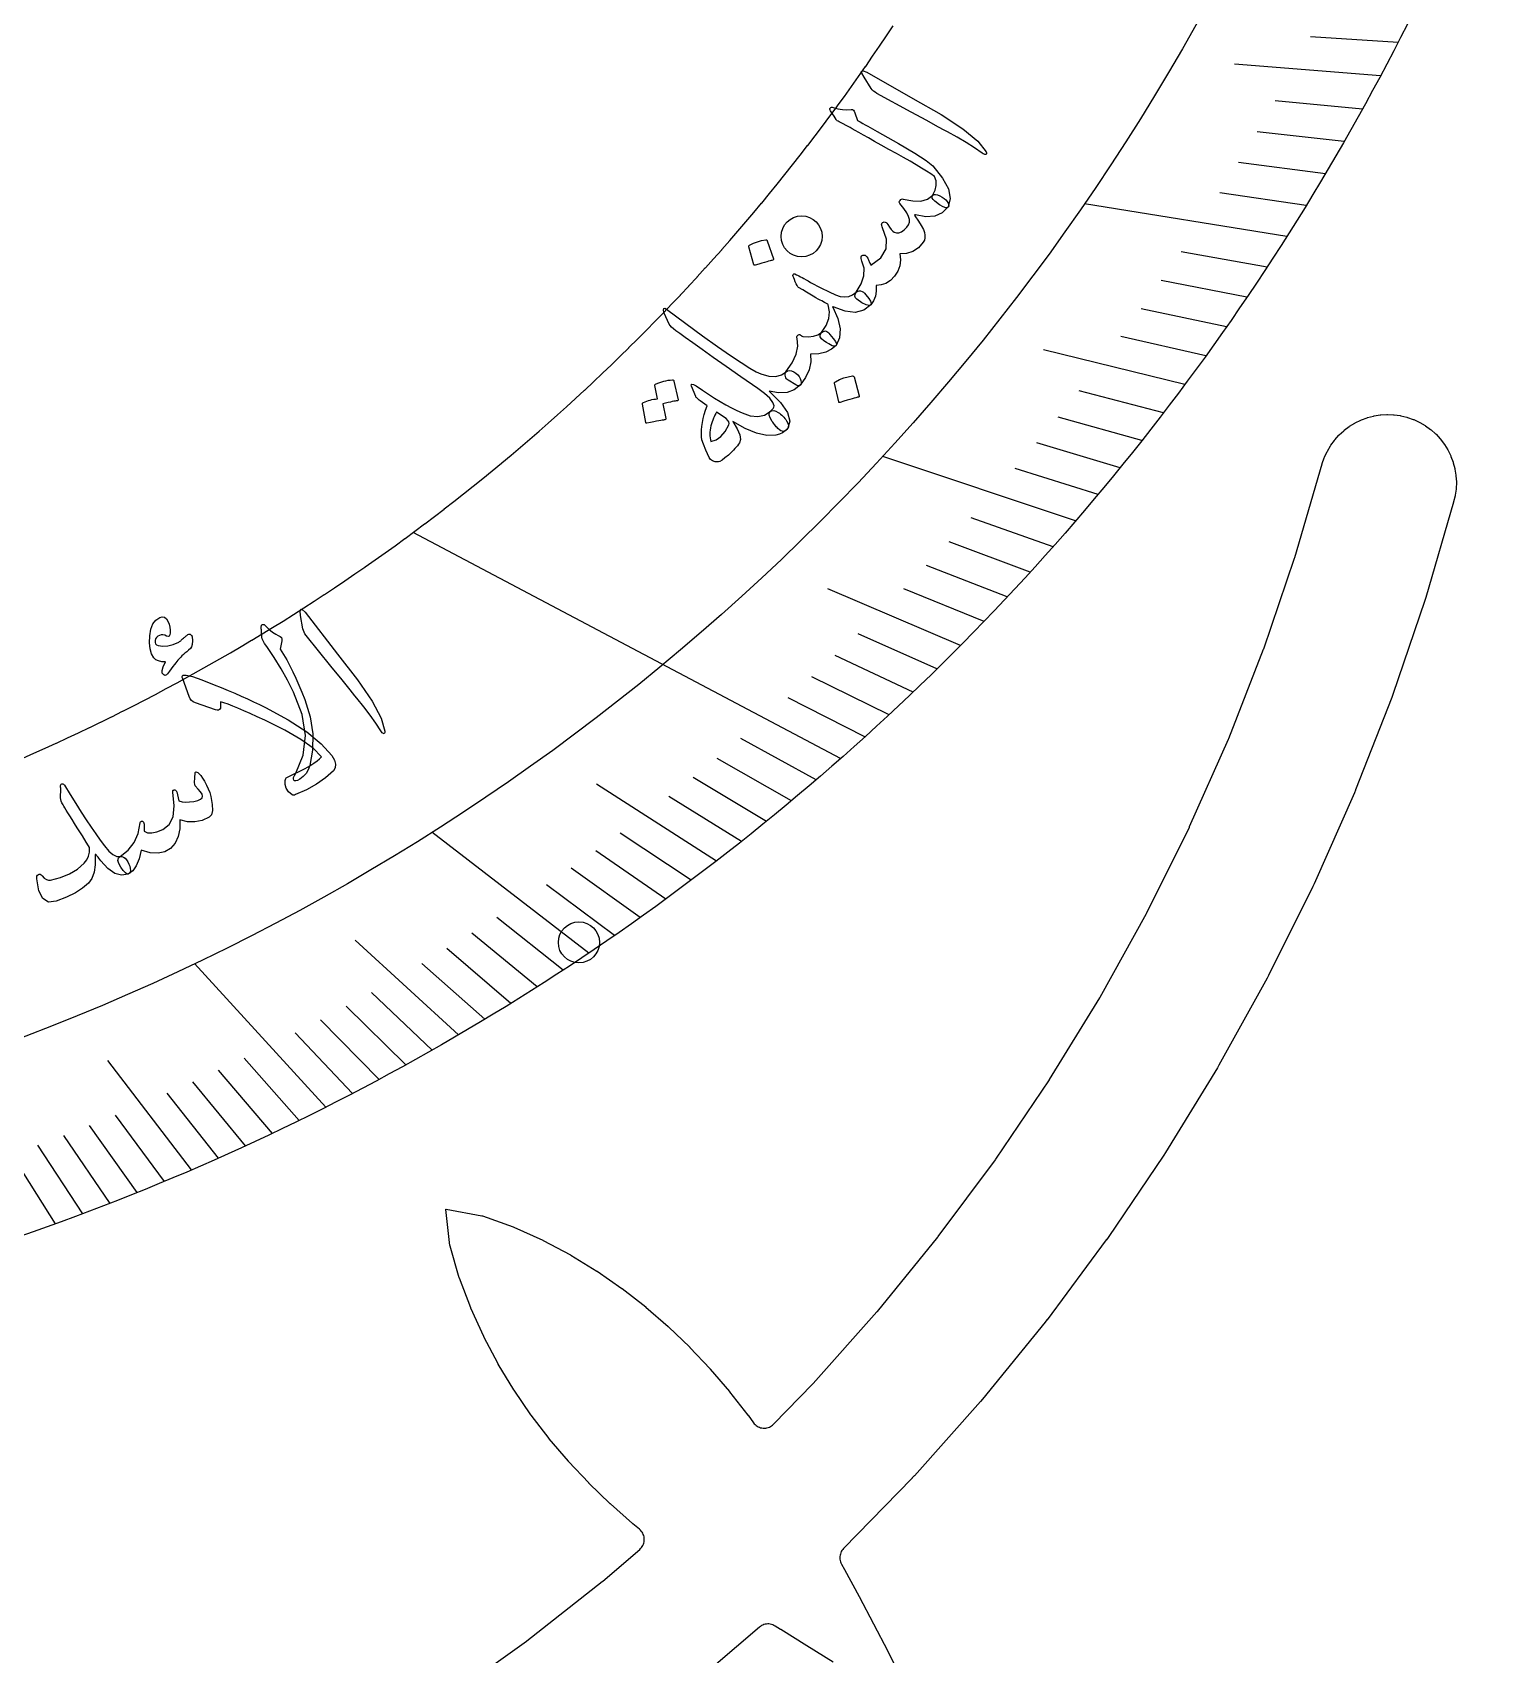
# Model space of a CAD drawing. Header units: millimetres. Extents: x -65 to 65, y -65 to 65.
# Drawn here: x 15.36 to 42.88, y -33.26 to -2.46 of the extents above; entities that cross this region are included whole.
import ezdxf

# ---------------------------------------------------------------- set-up
doc = ezdxf.new("R2010")
doc.units = ezdxf.units.MM
for name, color, linetype in [('CUT_INNER', 6, 'Continuous'), ('ENGRAVE', 7, 'Continuous'), ('ENGRAVE_FINE', 8, 'Continuous'), ('TEXT', 5, 'Continuous')]:
    doc.layers.add(name, color=color, linetype=linetype)

msp = doc.modelspace()

# ---------------------------------------------------------------- linework, layer by layer
at = {"layer": 'CUT_INNER'}
for points in [[(41.469, -2.2987), (41.3402, -2.5528), (41.2098, -2.8061), (41.0778, -3.0585), (40.9443, -3.3102), (40.8092, -3.561), (40.6727, -3.811), (40.5345, -4.0601), (40.3949, -4.3084), (40.2537, -4.5558), (40.111, -4.8024), (39.9669, -5.048), (39.8212, -5.2928), (39.674, -5.5367), (39.5253, -5.7797), (39.3751, -6.0218), (39.2234, -6.2629), (39.0703, -6.5031), (38.9157, -6.7424), (38.7596, -6.9807), (38.6021, -7.218), (38.4431, -7.4544), (38.2827, -7.6898), (38.1208, -7.9242), (37.9575, -8.1576), (37.7928, -8.39), (37.6266, -8.6214), (37.459, -8.8517), (37.29, -9.0811), (37.1196, -9.3093), (36.9479, -9.5366), (36.7747, -9.7628), (36.6001, -9.9879), (36.4242, -10.2119), (36.2469, -10.4349), (36.0682, -10.6567), (35.8881, -10.8775), (35.7068, -11.0971), (35.524, -11.3157), (35.34, -11.5331), (35.1546, -11.7494), (34.9678, -11.9645), (34.7798, -12.1785), (34.5904, -12.3913), (34.3998, -12.603), (34.2078, -12.8134), (34.0146, -13.0227), (33.8201, -13.2309), (33.6243, -13.4378), (33.4272, -13.6435), (33.2289, -13.848), (33.0294, -14.0513), (32.8286, -14.2533), (32.6265, -14.4541), (32.4232, -14.6537), (32.2188, -14.852), (32.013, -15.0491), (31.8061, -15.2449), (31.598, -15.4394), (31.3887, -15.6326), (31.1783, -15.8246), (30.9666, -16.0153), (30.7538, -16.2046), (30.5398, -16.3927), (30.3247, -16.5794), (30.1084, -16.7648), (29.891, -16.9489), (29.6725, -17.1316), (29.4528, -17.313), (29.2321, -17.4931), (29.0102, -17.6717), (28.7873, -17.8491), (28.5632, -18.025), (28.3381, -18.1996), (28.112, -18.3728), (27.8847, -18.5446), (27.6565, -18.715), (27.4271, -18.884), (27.1968, -19.0515), (26.9654, -19.2177), (26.733, -19.3825), (26.4996, -19.5458), (26.2652, -19.7077), (26.0298, -19.8681), (25.7934, -20.0271), (25.5561, -20.1846), (25.3178, -20.3407), (25.0786, -20.4953), (24.8384, -20.6485), (24.5972, -20.8001), (24.3552, -20.9503), (24.1122, -21.099), (23.8683, -21.2462), (23.6235, -21.3919), (23.3778, -21.5361), (23.1313, -21.6788), (22.8839, -21.82), (22.6356, -21.9596), (22.3865, -22.0978), (22.1365, -22.2343), (21.8857, -22.3694), (21.634, -22.5029), (21.3816, -22.6349), (21.1283, -22.7653), (20.8743, -22.8942), (20.6194, -23.0215), (20.3638, -23.1472), (20.1074, -23.2714), (19.8503, -23.394), (19.5924, -23.515), (19.3338, -23.6344), (19.0744, -23.7522), (18.8144, -23.8685), (18.5536, -23.9831), (18.2921, -24.0962), (18.0299, -24.2076), (17.7671, -24.3174), (17.5036, -24.4256), (17.2394, -24.5322), (16.9746, -24.6372), (16.7091, -24.7405), (16.4431, -24.8422), (16.1763, -24.9423), (15.909, -25.0408), (15.6411, -25.1375), (15.3726, -25.2327), (15.1035, -25.3262)], [(15.1768, -16.2372), (15.3887, -16.144), (15.3901, -16.1434), (15.6014, -16.0489), (15.6028, -16.0483), (15.8136, -15.9526), (15.815, -15.9519), (16.0251, -15.8549), (16.0265, -15.8542), (16.2361, -15.7559), (16.2375, -15.7553), (16.4464, -15.6556), (16.4478, -15.655), (16.6561, -15.5541), (16.6575, -15.5534), (16.8652, -15.4512), (16.8666, -15.4506), (17.0737, -15.3471), (17.0751, -15.3464), (17.2815, -15.2417), (17.2829, -15.241), (17.4887, -15.135), (17.49, -15.1343), (17.6952, -15.0271), (17.6965, -15.0264), (17.901, -14.9179), (17.9024, -14.9172), (18.1062, -14.8074), (18.1075, -14.8067), (18.3107, -14.6957), (18.312, -14.695), (18.5145, -14.5827), (18.5158, -14.582), (18.7176, -14.4685), (18.7189, -14.4677), (18.9199, -14.353), (18.9213, -14.3523), (19.1216, -14.2363), (19.123, -14.2355), (19.3226, -14.1184), (19.3239, -14.1176), (19.5228, -13.9992), (19.5241, -13.9984), (19.7223, -13.8788), (19.7236, -13.878), (19.9211, -13.7572), (19.9224, -13.7564), (20.1191, -13.6343), (20.1204, -13.6335), (20.3163, -13.5103), (20.3176, -13.5094), (20.5128, -13.385), (20.5141, -13.3842), (20.7085, -13.2585), (20.7098, -13.2577), (20.9035, -13.1309), (20.9047, -13.13), (21.0976, -13.002), (21.0989, -13.0012), (21.291, -12.872), (21.2922, -12.8711), (21.4835, -12.7407), (21.4848, -12.7399), (21.6752, -12.6083), (21.6765, -12.6075), (21.8662, -12.4747), (21.8674, -12.4739), (22.0563, -12.34), (22.0575, -12.3391), (22.2455, -12.2041), (22.2468, -12.2032), (22.434, -12.067), (22.4352, -12.0661), (22.6216, -11.9288), (22.6228, -11.9279), (22.8083, -11.7894), (22.8095, -11.7885), (22.9942, -11.6489), (22.9954, -11.6479), (23.1792, -11.5072), (23.1804, -11.5063), (23.3633, -11.3644), (23.3645, -11.3635), (23.5466, -11.2205), (23.5478, -11.2196), (23.729, -11.0755), (23.7302, -11.0745), (23.9104, -10.9293), (23.9116, -10.9283), (24.091, -10.782), (24.0922, -10.7811), (24.2707, -10.6337), (24.2719, -10.6327), (24.4495, -10.4842), (24.4506, -10.4832), (24.6273, -10.3336), (24.6285, -10.3326), (24.8042, -10.182), (24.8054, -10.181), (24.9802, -10.0292), (24.9813, -10.0282), (25.1552, -9.8754), (25.1564, -9.8744), (25.3293, -9.7205), (25.3305, -9.7195), (25.5024, -9.5646), (25.5036, -9.5636), (25.6746, -9.4076), (25.6757, -9.4065), (25.8458, -9.2495), (25.847, -9.2485), (26.0161, -9.0904), (26.0172, -9.0894), (26.1853, -8.9303), (26.1864, -8.9292), (26.3536, -8.7691), (26.3547, -8.768), (26.5209, -8.6068), (26.522, -8.6058), (26.6872, -8.4436), (26.6882, -8.4425), (26.8524, -8.2793), (26.8535, -8.2783), (27.0167, -8.1141), (27.0178, -8.113), (27.1799, -7.9478), (27.181, -7.9467), (27.3422, -7.7805), (27.3432, -7.7794), (27.5034, -7.6123), (27.5044, -7.6112), (27.6635, -7.443), (27.6646, -7.4419), (27.8226, -7.2728), (27.8237, -7.2717), (27.9807, -7.1016), (27.9817, -7.1005), (28.1377, -6.9294), (28.1388, -6.9283), (28.2937, -6.7563), (28.2947, -6.7551), (28.4486, -6.5822), (28.4496, -6.5811), (28.6024, -6.4072), (28.6034, -6.406), (28.7551, -6.2312), (28.7561, -6.23), (28.9068, -6.0543), (28.9078, -6.0531), (29.0574, -5.8765), (29.0584, -5.8753), (29.2069, -5.6977), (29.2078, -5.6965), (29.3552, -5.518), (29.3562, -5.5169), (29.5025, -5.3375), (29.5035, -5.3363), (29.6487, -5.156), (29.6496, -5.1548), (29.7937, -4.9736), (29.7947, -4.9724), (29.9376, -4.7904), (29.9386, -4.7892), (30.0804, -4.6062), (30.0814, -4.605), (30.2221, -4.4212), (30.223, -4.42), (30.3626, -4.2354), (30.3636, -4.2341), (30.502, -4.0486), (30.5029, -4.0474), (30.6403, -3.861), (30.6412, -3.8598), (30.7773, -3.6726), (30.7782, -3.6714), (30.9133, -3.4834), (30.9142, -3.4821), (31.048, -3.2933), (31.0489, -3.292), (31.1816, -3.1023), (31.1825, -3.1011), (31.314, -2.9106), (31.3149, -2.9093), (31.4453, -2.7181), (31.4461, -2.7168), (31.5753, -2.5247), (31.5762, -2.5234), (31.7042, -2.3306)], [(23.2619, -34.0627), (24.7411, -33.004), (24.75, -32.9973), (26.1808, -31.874), (26.1893, -31.867), (26.8915, -31.2635), (26.9091, -31.2469), (26.9249, -31.2286), (26.939, -31.2089), (26.951, -31.188), (26.961, -31.1659), (26.9688, -31.143), (26.9744, -31.1195), (26.9776, -31.0955), (26.9785, -31.0714), (26.9771, -31.0472), (26.9734, -31.0233), (26.9673, -30.9999), (26.9591, -30.9772), (26.9486, -30.9554), (26.9362, -30.9346), (26.9217, -30.9152), (26.9055, -30.8973), (26.8876, -30.881), (26.7588, -30.7748), (26.7552, -30.7718), (26.3351, -30.3977), (26.3313, -30.3941), (25.9289, -30.0042), (25.9248, -30.0001), (25.5415, -29.5929), (25.5374, -29.5883), (25.1745, -29.1624), (25.1704, -29.1573), (24.829, -28.7116), (24.825, -28.7061), (24.5062, -28.2395), (24.5024, -28.2336), (24.2072, -27.7449), (24.2036, -27.7386), (23.9333, -27.2268), (23.93, -27.2201), (23.6863, -26.6835), (23.6832, -26.6761), (23.4697, -26.1123), (23.4667, -26.1032), (23.2915, -25.5045), (23.2903, -25.4994), (23.2894, -25.4942), (23.2086, -24.8072), (23.2082, -24.8014), (23.2139, -24.8022), (23.8946, -24.9255), (23.8997, -24.9267), (23.9047, -24.9282), (24.4914, -25.1402), (24.5003, -25.1439), (25.0497, -25.392), (25.0569, -25.3955), (25.5774, -25.672), (25.5838, -25.6757), (26.0779, -25.9773), (26.084, -25.9812), (26.5534, -26.3062), (26.559, -26.3104), (27.005, -26.6576), (27.0102, -26.6619), (27.4339, -27.0303), (27.4387, -27.0347), (27.8412, -27.4234), (27.8455, -27.4278), (28.2282, -27.8356), (28.232, -27.8399), (28.5962, -28.2657), (28.5995, -28.2698), (28.9468, -28.7123), (28.9496, -28.716), (29.0514, -28.8564), (29.0666, -28.8753), (29.0834, -28.8926), (29.1019, -28.9082), (29.1218, -28.922), (29.1429, -28.9337), (29.1651, -28.9434), (29.1881, -28.9509), (29.2117, -28.9561), (29.2357, -28.959), (29.2599, -28.9596), (29.284, -28.9578), (29.3079, -28.9537), (29.3312, -28.9474), (29.3538, -28.9388), (29.3755, -28.928), (29.396, -28.9152), (29.4152, -28.9005), (29.4329, -28.8841), (30.1796, -28.1172), (30.1872, -28.1091), (31.3972, -26.7508), (31.4044, -26.7423), (32.5529, -25.3317), (32.5597, -25.323), (33.6445, -23.8628), (33.6509, -23.8538), (34.6699, -22.3469), (34.6759, -22.3376), (35.627, -20.787), (35.6326, -20.7774), (36.514, -19.1862), (36.5192, -19.1764), (37.3292, -17.5476), (37.3339, -17.5376), (38.0708, -15.8745), (38.0751, -15.8643), (38.7375, -14.1701), (38.7413, -14.1597), (39.3279, -12.4379), (39.3313, -12.4273), (39.8497, -10.651), (39.8516, -10.6452), (39.8903, -10.5333), (39.8949, -10.5219), (39.9431, -10.4172), (39.9487, -10.4063), (40.007, -10.3068), (40.0137, -10.2965), (40.0814, -10.2032), (40.089, -10.1936), (40.1656, -10.1074), (40.1741, -10.0986), (40.2588, -10.0203), (40.2681, -10.0124), (40.36, -9.9428), (40.3702, -9.9359), (40.4684, -9.8755), (40.4792, -9.8697), (40.5829, -9.8193), (40.5942, -9.8145), (40.7023, -9.7745), (40.714, -9.7708), (40.8255, -9.7416), (40.8375, -9.7391), (40.9514, -9.721), (40.9636, -9.7196), (41.0787, -9.7128), (41.0909, -9.7126), (41.2062, -9.7171), (41.2184, -9.7181), (41.3326, -9.7339), (41.3446, -9.7361), (41.4568, -9.763), (41.4686, -9.7664), (41.5775, -9.8041), (41.5889, -9.8087), (41.6936, -9.8569), (41.7045, -9.8625), (41.804, -9.9208), (41.8143, -9.9275), (41.9076, -9.9952), (41.9172, -10.0028), (42.0034, -10.0794), (42.0122, -10.0879), (42.0905, -10.1726), (42.0984, -10.1819), (42.168, -10.2738), (42.175, -10.284), (42.2353, -10.3822), (42.2412, -10.393), (42.2916, -10.4967), (42.2964, -10.508), (42.3364, -10.6161), (42.34, -10.6278), (42.3692, -10.7393), (42.3718, -10.7513), (42.3899, -10.8652), (42.3912, -10.8774), (42.3981, -10.9925), (42.3982, -11.0047), (42.3938, -11.12), (42.3927, -11.1322), (42.377, -11.2464), (42.3747, -11.2584), (42.3472, -11.3736), (42.3456, -11.3795), (41.8179, -13.1874), (41.8171, -13.1901), (41.8005, -13.2424), (41.7997, -13.2451), (41.1918, -15.0294), (41.1908, -15.032), (41.172, -15.0836), (41.171, -15.0862), (40.4845, -16.8418), (40.4835, -16.8444), (40.4624, -16.8951), (40.4613, -16.8976), (39.6976, -18.6211), (39.6965, -18.6236), (39.6731, -18.6733), (39.6719, -18.6758), (38.8325, -20.3637), (38.8313, -20.3661), (38.8057, -20.4147), (38.8044, -20.4172), (37.891, -22.0662), (37.8897, -22.0686), (37.862, -22.116), (37.8606, -22.1184), (36.8749, -23.7252), (36.8734, -23.7276), (36.8437, -23.7737), (36.8422, -23.776), (35.7862, -25.3376), (35.7846, -25.3398), (35.7529, -25.3846), (35.7512, -25.3869), (34.6271, -26.9), (34.6254, -26.9022), (34.5917, -26.9456), (34.5899, -26.9478), (33.3997, -28.4096), (33.398, -28.4117), (33.3624, -28.4535), (33.3605, -28.4556), (32.1067, -29.8631), (32.1048, -29.8652), (32.0674, -29.9054), (32.0655, -29.9074), (30.7632, -31.2447), (30.747, -31.2632), (30.7326, -31.2831), (30.7202, -31.3044), (30.7101, -31.3267), (30.7021, -31.35), (30.6965, -31.3739), (30.6932, -31.3983), (30.6924, -31.4228), (30.6939, -31.4474), (30.6979, -31.4716), (30.7042, -31.4954), (30.7129, -31.5184), (30.7237, -31.5404), (30.7814, -31.6443), (30.782, -31.6455), (31.0591, -32.1585), (31.3334, -32.6766), (31.6046, -33.1976), (31.6052, -33.1988), (31.8696, -33.7202)], [(30.5652, -33.4008), (30.0654, -33.095), (29.5689, -32.7856), (29.5677, -32.7848), (29.462, -32.7173), (29.4407, -32.7051), (29.4182, -32.695), (29.3949, -32.6872), (29.371, -32.6818), (29.3466, -32.6787), (29.322, -32.678), (29.2975, -32.6797), (29.2733, -32.6839), (29.2496, -32.6904), (29.2266, -32.6991), (29.2046, -32.7101), (29.1838, -32.7233), (29.1644, -32.7383), (27.859, -33.8603)]]:
    msp.add_lwpolyline(points, dxfattribs=at)
at = {"layer": 'ENGRAVE'}
for points in [[(39.1799, -6.3315), (35.3367, -5.7104)], [(35.1698, -11.7316), (31.5052, -10.5092)], [(30.7055, -16.2472), (22.5893, -11.9527)], [(15.7998, -25.0804), (11.1651, -17.7233)], [(25.9264, -19.9379), (22.9461, -17.646)], [(20.9337, -22.8642), (18.4364, -20.1366)]]:
    msp.add_lwpolyline(points, dxfattribs=at)
for centre, radius in [((0, 18.5742), 42.8768), ((29.9662, -6.3302), 0.39), ((25.7369, -19.7357), 0.39)]:
    msp.add_circle(centre, radius, dxfattribs=at)
at = {"layer": 'ENGRAVE_FINE'}
for points in [[(41.2923, -2.6463), (39.6313, -2.5398)], [(40.9582, -3.2841), (38.1875, -3.0619)], [(40.6166, -3.9124), (38.9608, -3.7529)], [(40.2678, -4.5313), (38.6153, -4.3454)], [(39.9119, -5.1408), (38.2632, -4.9284)], [(39.5492, -5.7408), (37.9048, -5.5021)], [(38.8043, -6.9128), (37.1701, -6.6217)], [(38.4225, -7.4848), (36.7941, -7.1676)], [(38.0347, -8.0476), (36.4127, -7.7044)], [(37.6412, -8.6012), (36.026, -8.2321)], [(37.2421, -9.1455), (34.5565, -8.486)], [(36.8377, -9.6808), (35.2376, -9.2603)], [(36.4281, -10.207), (34.8363, -9.761)], [(36.0134, -10.7242), (34.4304, -10.2528)], [(35.594, -11.2324), (34.0202, -10.7357)], [(34.7412, -12.2221), (33.1874, -11.6754)], [(34.3082, -12.7037), (32.7652, -12.1323)], [(33.871, -13.1766), (32.3392, -12.5807)], [(32.9847, -14.0964), (30.4664, -13.0202)], [(33.4298, -13.6408), (31.9096, -13.0205)], [(32.5359, -14.5434), (31.0403, -13.8749)], [(32.0834, -14.982), (30.6009, -14.2897)], [(31.6274, -15.4121), (30.1584, -14.6962)], [(31.1681, -15.8338), (29.713, -15.0946)], [(30.2399, -16.6524), (28.8139, -15.8671)], [(29.7712, -17.0494), (28.3605, -16.2415)], [(29.2996, -17.4382), (27.9046, -16.6079)], [(28.3482, -18.1918), (26.074, -16.7324)], [(28.8253, -17.819), (27.4463, -16.9666)], [(27.8686, -18.5566), (26.5231, -17.6607)], [(27.3866, -18.9136), (26.0584, -17.9964)], [(26.9021, -19.2628), (25.5917, -18.3245)], [(26.4154, -19.6042), (25.1231, -18.6451)], [(25.4354, -20.264), (24.1806, -19.2642)], [(23.4517, -21.493), (21.4904, -19.6955)], [(24.9423, -20.5824), (23.7068, -19.5629)], [(24.4473, -20.8934), (23.2314, -19.8543)], [(23.9504, -21.1969), (22.7546, -20.1386)], [(22.9513, -21.7817), (21.7966, -20.6859)], [(21.9455, -22.3373), (20.8334, -21.2054)], [(22.4492, -22.0632), (21.3156, -20.9491)], [(21.4404, -22.6043), (20.35, -21.4548)], [(18.3808, -24.058), (16.7914, -21.9777)], [(19.9163, -23.3627), (18.8933, -22.1626)], [(20.4257, -23.1169), (19.3799, -21.9334)], [(19.4057, -23.6014), (18.4058, -22.3852)], [(18.8938, -23.8332), (17.9173, -22.6013)], [(17.8666, -24.2761), (16.9377, -23.0138)], [(16.8352, -24.6917), (15.9549, -23.4007)], [(17.3514, -24.4873), (16.4467, -23.2104)], [(16.318, -24.8894), (15.4625, -23.5845)]]:
    msp.add_lwpolyline(points, dxfattribs=at)
at = {"layer": 'TEXT'}
for points in [[(31.1515, -3.3049), (31.1109, -3.231), (31.1062, -3.1914), (31.1376, -3.1858), (31.205, -3.2142), (32.0787, -3.7125), (32.6153, -4.0177), (33.0262, -4.2871), (33.3105, -4.5219), (33.4676, -4.723), (33.4761, -4.7457), (33.4779, -4.7619), (33.4731, -4.7716), (33.4616, -4.7746), (33.4476, -4.7737), (33.4318, -4.7691), (33.4143, -4.7607), (33.3951, -4.7485), (33.2499, -4.6471), (33.0912, -4.5463), (32.919, -4.446), (32.7334, -4.3462), (32.6856, -4.3192), (32.5554, -4.2475), (32.3431, -4.131), (32.0488, -3.9693), (31.3938, -3.6141), (31.3605, -3.593), (31.332, -3.5705), (31.3082, -3.5465), (31.2893, -3.5211)], [(30.6204, -4.1109), (30.5824, -4.0501), (30.552, -4.0023), (30.5292, -3.9674), (30.514, -3.9453), (30.5051, -3.9303), (30.501, -3.9165), (30.5018, -3.9038), (30.5074, -3.8924), (30.5179, -3.8824), (30.5311, -3.8774), (30.547, -3.8773), (30.5655, -3.8823), (30.6553, -3.9082), (30.7418, -3.9237), (30.8251, -3.9288), (30.9051, -3.9235), (30.9295, -3.9235), (30.9499, -3.9332), (30.9664, -3.9527), (30.9789, -3.9821), (31.0304, -4.1264), (31.0797, -4.1552), (31.1281, -4.1833), (31.1758, -4.2108), (31.2226, -4.2377), (31.2686, -4.2639), (31.3138, -4.2896), (31.3581, -4.3146), (31.4017, -4.339), (31.8051, -4.5647), (32.1153, -4.7481), (32.3319, -4.89), (32.4546, -4.9907), (32.6414, -5.2226), (32.7528, -5.4301), (32.7886, -5.613), (32.749, -5.7708), (32.7465, -5.7742), (32.744, -5.7775), (32.7416, -5.7809), (32.7391, -5.7842), (32.7059, -5.7903), (32.6542, -5.7716), (32.584, -5.728), (32.4954, -5.6596), (32.4645, -5.6318), (32.4473, -5.6044), (32.4437, -5.5776), (32.4537, -5.5513), (32.4994, -5.4548), (32.5209, -5.3624), (32.5182, -5.2742), (32.4914, -5.1901), (32.4203, -5.1424), (32.338, -5.09), (32.2446, -5.0328), (32.1401, -4.971), (32.025, -4.9044), (31.9, -4.8333), (31.7651, -4.7576), (31.6203, -4.6771), (31.4788, -4.5969), (31.3515, -4.5251), (31.2382, -4.4617), (31.1391, -4.4066), (31.0543, -4.3597), (30.9842, -4.3204), (30.9287, -4.2889), (30.8878, -4.2651), (30.6772, -4.1579), (30.658, -4.1451), (30.6422, -4.1331), (30.6296, -4.1217), (30.6204, -4.1109)], [(31.1094, -6.7984), (31.1002, -6.7744), (31.0953, -6.7525), (31.0946, -6.7328), (31.098, -6.7152), (31.1054, -6.7008), (31.1166, -6.6907), (31.1314, -6.685), (31.15, -6.6836), (31.1698, -6.688), (31.1881, -6.6999), (31.205, -6.7192), (31.2205, -6.746), (31.2267, -6.7614), (31.2335, -6.777), (31.2408, -6.7927), (31.2487, -6.8086), (31.2566, -6.8248), (31.264, -6.8416), (31.271, -6.859), (31.2774, -6.877), (31.4678, -6.7346), (31.5691, -6.5685), (31.5808, -6.3798), (31.5029, -6.1693), (31.4931, -6.1458), (31.4873, -6.1246), (31.4854, -6.1059), (31.4874, -6.0897), (31.4943, -6.075), (31.5047, -6.0643), (31.5184, -6.0575), (31.5355, -6.0547), (31.5538, -6.057), (31.5711, -6.0656), (31.5873, -6.0806), (31.6025, -6.1018), (31.6373, -6.1557), (31.6688, -6.1979), (31.6971, -6.2285), (31.7222, -6.2475), (31.7661, -6.2639), (31.813, -6.2623), (31.863, -6.2428), (31.9158, -6.2052), (31.9637, -6.1568), (31.9961, -6.1082), (32.013, -6.0594), (32.0145, -6.0105), (31.9984, -5.9547), (31.9625, -5.8851), (31.9068, -5.8018), (31.8313, -5.7049), (31.8227, -5.6926), (31.8205, -5.6787), (31.8246, -5.6632), (31.835, -5.6461), (31.849, -5.6311), (31.8638, -5.6218), (31.8793, -5.6182), (31.8957, -5.6203), (32.0777, -5.658), (32.232, -5.6584), (32.3582, -5.6217), (32.4562, -5.548), (32.479, -5.5344), (32.5089, -5.5318), (32.5459, -5.5403), (32.59, -5.5598), (32.6353, -5.584), (32.6736, -5.61), (32.7047, -5.638), (32.7288, -5.6677), (32.7481, -5.6988), (32.7583, -5.7258), (32.7594, -5.7487), (32.7515, -5.7675), (32.6359, -5.88), (32.4934, -5.9433), (32.3243, -5.9572), (32.1289, -5.9215), (32.1189, -5.9194), (32.1135, -5.9215), (32.1127, -5.9276), (32.1164, -5.9379), (32.1856, -6.0389), (32.2393, -6.1256), (32.2774, -6.198), (32.3002, -6.2561), (32.3089, -6.3071), (32.3077, -6.3552), (32.2965, -6.4002), (32.2754, -6.4421), (32.1831, -6.5462), (32.0779, -6.6171), (31.9603, -6.6545), (31.8303, -6.6586), (31.8415, -6.7768), (31.8281, -6.8878), (31.7902, -6.9915), (31.7277, -7.0876), (31.6509, -7.1665), (31.5674, -7.2216), (31.4773, -7.253), (31.3807, -7.2607), (31.3822, -7.3685), (31.3663, -7.4658), (31.3332, -7.5523), (31.2829, -7.6281), (31.2469, -7.6444), (31.1896, -7.6327), (31.1113, -7.5929), (31.0117, -7.5251), (30.9866, -7.4982), (30.9764, -7.467), (30.9812, -7.4315), (31.0008, -7.3918), (31.0977, -7.2301), (31.1479, -7.077), (31.1518, -6.9331), (31.1094, -6.7984)], [(28.9616, -6.5259), (28.9609, -6.5188), (28.9631, -6.5117), (28.9681, -6.5043), (28.9759, -6.4969), (29.05, -6.4603), (29.1266, -6.4316), (29.2058, -6.4107), (29.2875, -6.3976), (29.2977, -6.3982), (29.3057, -6.4015), (29.3115, -6.4073), (29.315, -6.4158), (29.4302, -6.7589), (29.4313, -6.769), (29.4269, -6.7769), (29.4168, -6.7827), (29.4013, -6.7863), (29.3878, -6.7894), (29.367, -6.7947), (29.3389, -6.8022), (29.3036, -6.8118), (29.2606, -6.8239), (29.2096, -6.8389), (29.1507, -6.8567), (29.0839, -6.8773), (29.0741, -6.8792), (29.0668, -6.8781), (29.0622, -6.8741), (29.0602, -6.8671)], [(29.9092, -7.2991), (29.8962, -7.2865), (29.8813, -7.2642), (29.8645, -7.2324), (29.8459, -7.1911), (29.8296, -7.1501), (29.8168, -7.1168), (29.8074, -7.0912), (29.8016, -7.0733), (29.804, -7.0509), (29.8161, -7.0408), (29.8378, -7.0429), (29.8693, -7.0573), (29.8895, -7.0685), (29.9138, -7.0816), (29.9422, -7.0965), (29.9748, -7.1133), (30.0109, -7.1322), (30.0502, -7.1533), (30.0925, -7.1768), (30.1379, -7.2025), (30.3315, -7.3048), (30.4891, -7.3831), (30.6104, -7.4376), (30.6955, -7.4685), (30.7825, -7.4808), (30.8624, -7.4722), (30.9352, -7.4425), (31.0008, -7.3918), (31.0193, -7.3769), (31.0396, -7.3677), (31.0619, -7.3641), (31.0862, -7.3662), (31.1135, -7.3742), (31.1391, -7.3888), (31.1632, -7.4103), (31.1856, -7.4384), (31.2393, -7.5082), (31.2733, -7.563), (31.2879, -7.603), (31.2829, -7.6281), (31.1493, -7.7317), (30.9854, -7.773), (30.7916, -7.7517), (30.5683, -7.668), (30.5597, -7.6657), (30.555, -7.6661), (30.5542, -7.6691), (30.5571, -7.6747), (30.6564, -7.8915), (30.7, -8.0847), (30.688, -8.2541), (30.6205, -8.3992), (30.6078, -8.4113), (30.5915, -8.4166), (30.5715, -8.4153), (30.5479, -8.4073), (30.5175, -8.3919), (30.4803, -8.3712), (30.4362, -8.345), (30.3853, -8.3135), (30.3409, -8.2769), (30.3193, -8.2385), (30.3205, -8.1982), (30.3444, -8.1559), (30.4339, -8.0234), (30.485, -7.8912), (30.4978, -7.7596), (30.4724, -7.6289), (30.4633, -7.6191), (30.4401, -7.6038), (30.4026, -7.5831), (30.351, -7.5569), (30.3191, -7.5407), (30.2805, -7.5197), (30.2352, -7.494), (30.1832, -7.4635), (30.1246, -7.4285), (30.0594, -7.3895), (29.9876, -7.3463), (29.9092, -7.2991)], [(29.4053, -9.8427), (29.3687, -9.7784), (29.3504, -9.726), (29.3503, -9.6855), (29.3686, -9.6569), (29.4025, -9.6264), (29.4262, -9.5983), (29.4397, -9.5728), (29.443, -9.5497), (29.4196, -9.4821), (29.3599, -9.4044), (29.2639, -9.3165), (29.1319, -9.2184), (28.8144, -8.998), (28.5326, -8.8008), (28.2863, -8.6271), (28.0753, -8.4772), (27.8992, -8.3513), (27.7577, -8.2498), (27.6508, -8.1729), (27.5783, -8.1207), (27.5321, -8.0842), (27.4957, -8.0517), (27.469, -8.0231), (27.4519, -7.9984), (27.3585, -7.7892), (27.3461, -7.7316), (27.3494, -7.6998), (27.3683, -7.6938), (27.4028, -7.7135), (27.7646, -7.984), (28.0872, -8.2203), (28.3705, -8.4225), (28.6143, -8.5909), (28.8182, -8.7262), (28.982, -8.8292), (29.1056, -8.8999), (29.1887, -8.9386), (29.3451, -8.9812), (29.4779, -8.989), (29.5869, -8.962), (29.6719, -8.9005), (29.6991, -8.8813), (29.7329, -8.8753), (29.7733, -8.8823), (29.8204, -8.9025), (29.859, -8.9265), (29.8921, -8.9559), (29.9195, -8.9907), (29.9412, -9.0308), (29.9543, -9.0694), (29.9588, -9.1022), (29.9546, -9.1293), (29.9419, -9.1505), (29.8263, -9.2427), (29.6889, -9.293), (29.5303, -9.3012), (29.3506, -9.2672), (29.5665, -9.486), (29.6981, -9.6762), (29.7452, -9.8379), (29.7075, -9.971), (29.6882, -9.9963), (29.6682, -10.0149), (29.6473, -10.0269), (29.6257, -10.0324), (29.599, -10.0317), (29.5715, -10.0223), (29.5432, -10.0041), (29.5142, -9.9772), (29.4996, -9.9601), (29.4852, -9.9432), (29.4709, -9.9265), (29.4569, -9.91), (29.4431, -9.8935), (29.43, -9.8768), (29.4174, -9.8599), (29.4053, -9.8427)], [(30.3444, -8.1559), (30.3739, -8.1383), (30.398, -8.1275), (30.4167, -8.1236), (30.43, -8.1267), (30.4459, -8.1365), (30.4635, -8.1505), (30.4828, -8.1689), (30.5038, -8.1914), (30.5673, -8.2682), (30.6079, -8.3284), (30.6256, -8.3721), (30.6205, -8.3992), (30.5344, -8.4732), (30.4248, -8.5261), (30.2919, -8.5579), (30.1359, -8.5683), (30.1385, -8.7145), (30.1066, -8.8609), (30.0402, -9.0074), (29.9391, -9.1536), (29.9234, -9.1649), (29.9045, -9.1683), (29.8825, -9.1639), (29.8573, -9.1515), (29.7089, -9.059), (29.6924, -9.0486), (29.6783, -9.0333), (29.6666, -9.0133), (29.6573, -8.9884), (29.6532, -8.9658), (29.6538, -8.9442), (29.6591, -8.9234), (29.6691, -8.9035), (29.7878, -8.7295), (29.8624, -8.5659), (29.8931, -8.4132), (29.8802, -8.2717), (29.8771, -8.2538), (29.8784, -8.237), (29.8841, -8.2215), (29.8942, -8.2072), (29.9067, -8.1967), (29.9195, -8.1927), (29.9327, -8.1952), (29.9462, -8.2042), (29.958, -8.2141), (29.9689, -8.2218), (29.979, -8.2273), (29.9883, -8.2308), (30.0959, -8.2342), (30.1911, -8.2228), (30.274, -8.1967), (30.3444, -8.1559)], [(27.1776, -9.1618), (27.1775, -9.1547), (27.1803, -9.1476), (27.186, -9.1407), (27.1945, -9.1338), (27.2329, -9.1172), (27.2715, -9.1025), (27.3103, -9.0897), (27.3492, -9.0789), (27.3888, -9.0699), (27.4292, -9.0629), (27.4706, -9.0578), (27.5129, -9.0547), (27.5233, -9.0563), (27.5315, -9.0607), (27.5377, -9.0679), (27.5417, -9.078), (27.6241, -9.4338), (27.6232, -9.4405), (27.6176, -9.4459), (27.6074, -9.4502), (27.5926, -9.4534), (27.581, -9.4542), (27.5636, -9.4568), (27.5402, -9.4613), (27.5109, -9.4677), (27.4754, -9.4758), (27.4333, -9.4858), (27.3845, -9.4975), (27.3292, -9.5109), (27.3876, -9.7903), (27.3877, -9.8005), (27.3824, -9.8081), (27.3718, -9.813), (27.3558, -9.8153), (27.3419, -9.8173), (27.3206, -9.8208), (27.2917, -9.8259), (27.2552, -9.8326), (27.2109, -9.8411), (27.1582, -9.8518), (27.0974, -9.8647), (27.0283, -9.8796), (27.0195, -9.8795), (27.0133, -9.877), (27.0096, -9.872), (27.0085, -9.8646), (26.9438, -9.5137), (26.9438, -9.5066), (26.9467, -9.4996), (26.9525, -9.4927), (26.9611, -9.4858), (26.9927, -9.4708), (27.025, -9.4577), (27.0577, -9.4465), (27.091, -9.4373), (27.1246, -9.4298), (27.1584, -9.4239), (27.1924, -9.4196), (27.2265, -9.4169)], [(28.8364, -9.6828), (28.992, -9.736), (29.1327, -9.7495), (29.2583, -9.7231), (29.3686, -9.6569), (29.4, -9.6398), (29.4362, -9.6367), (29.4774, -9.6477), (29.5235, -9.6727), (29.5454, -9.6886), (29.5669, -9.7056), (29.5882, -9.7237), (29.609, -9.7429), (29.629, -9.7635), (29.6475, -9.7855), (29.6645, -9.8091), (29.6802, -9.8342), (29.7032, -9.8781), (29.716, -9.915), (29.7184, -9.945), (29.7105, -9.968), (29.6618, -10.0186), (29.606, -10.0587), (29.5433, -10.0882), (29.4735, -10.1072), (29.3039, -10.1094), (29.1116, -10.0663), (28.8969, -9.978), (28.6599, -9.8444), (28.7418, -9.9824), (28.7901, -10.0962), (28.8048, -10.1857), (28.7861, -10.2507), (28.7673, -10.2774), (28.7465, -10.3046), (28.7237, -10.3323), (28.6988, -10.3606), (28.6717, -10.3896), (28.6422, -10.4195), (28.6103, -10.4503), (28.576, -10.4819), (28.5108, -10.538), (28.4575, -10.578), (28.4162, -10.6019), (28.3868, -10.6097), (28.3254, -10.6088), (28.2757, -10.5951), (28.2375, -10.5688), (28.2109, -10.5298), (28.1474, -10.3891), (28.1017, -10.2768), (28.0738, -10.1926), (28.0638, -10.1366), (28.0624, -10.0729), (28.0653, -10.0064), (28.0723, -9.9371), (28.0836, -9.8649), (28.0991, -9.79), (28.1188, -9.7122), (28.1425, -9.6315), (28.1704, -9.548), (28.0375, -9.4496), (28.0223, -9.437), (28.0083, -9.4254), (27.9955, -9.4146), (27.9841, -9.4047), (27.9742, -9.3954), (27.9664, -9.3863), (27.9605, -9.3774), (27.9565, -9.3687), (27.8773, -9.1759), (27.8707, -9.1464), (27.8833, -9.1352), (27.9151, -9.1423), (27.9661, -9.1678), (28.0823, -9.2502), (28.1966, -9.3273), (28.309, -9.399), (28.4194, -9.4654), (28.5276, -9.5267), (28.6332, -9.5834), (28.7361, -9.6354), (28.8364, -9.6828)], [(30.5909, -9.1198), (30.5907, -9.1125), (30.5933, -9.105), (30.5989, -9.0973), (30.6075, -9.0893), (30.6862, -9.0501), (30.7671, -9.0189), (30.8502, -8.9959), (30.9354, -8.981), (30.9459, -8.9815), (30.954, -8.9847), (30.9595, -8.9908), (30.9627, -8.9996), (31.061, -9.3556), (31.0616, -9.3661), (31.0565, -9.3744), (31.0458, -9.3806), (31.0295, -9.3846), (31.0154, -9.388), (30.9936, -9.3938), (30.9641, -9.402), (30.927, -9.4126), (30.8819, -9.4259), (30.8283, -9.4423), (30.7664, -9.4618), (30.6961, -9.4842), (30.6858, -9.4864), (30.6784, -9.4854), (30.6739, -9.4812), (30.6722, -9.4739)], [(28.3497, -9.6692), (28.3353, -9.696), (28.3209, -9.7242), (28.3065, -9.7538), (28.292, -9.7849), (28.2782, -9.8178), (28.2658, -9.8528), (28.2548, -9.89), (28.2452, -9.9294), (28.2361, -9.9683), (28.2295, -10.0068), (28.2254, -10.045), (28.2237, -10.0828), (28.2248, -10.1201), (28.2287, -10.1567), (28.2356, -10.1927), (28.2453, -10.2279), (28.3419, -10.1921), (28.4307, -10.1269), (28.5117, -10.0325), (28.5844, -9.9088), (28.5889, -9.8828), (28.5823, -9.8544), (28.5643, -9.8235), (28.5351, -9.7902)], [(20.453, -13.5317), (20.4436, -13.4479), (20.4544, -13.4095), (20.4855, -13.4163), (20.537, -13.4683), (21.1547, -14.2621), (21.5343, -14.7489), (21.8114, -15.1546), (21.9847, -15.4801), (22.0532, -15.7259), (22.0524, -15.7502), (22.0479, -15.7658), (22.0398, -15.7729), (22.0279, -15.7713), (22.0153, -15.7652), (22.0025, -15.7549), (21.9896, -15.7404), (21.9764, -15.7218), (21.8809, -15.5727), (21.7726, -15.419), (21.6517, -15.2607), (21.5182, -15.0976), (21.4843, -15.0544), (21.3913, -14.9385), (21.2395, -14.7498), (21.0291, -14.4881), (20.559, -13.9099), (20.5363, -13.8777), (20.5185, -13.846), (20.5057, -13.8148), (20.4979, -13.7841)], [(18.3648, -14.1526), (18.3261, -14.1857), (18.2903, -14.2166), (18.2573, -14.2452), (18.2271, -14.2716), (18.2001, -14.2959), (18.1767, -14.3182), (18.1568, -14.3385), (18.1405, -14.3569), (18.1244, -14.3764), (18.1052, -14.4002), (18.0828, -14.4283), (18.0573, -14.4608), (18.0288, -14.4978), (17.9973, -14.5395), (17.9628, -14.586), (17.9254, -14.6372), (17.9087, -14.6555), (17.8911, -14.6649), (17.8726, -14.6656), (17.8532, -14.6575), (17.8272, -14.6259), (17.8248, -14.5741), (17.8457, -14.5022), (17.8899, -14.41), (17.816, -14.4064), (17.7543, -14.3926), (17.7046, -14.3689), (17.667, -14.3351), (17.6217, -14.2577), (17.5936, -14.1622), (17.5826, -14.0489), (17.5885, -13.9176), (17.6109, -13.7906), (17.6498, -13.6899), (17.7055, -13.6153), (17.7781, -13.5668), (17.827, -13.5549), (17.8693, -13.563), (17.9051, -13.5911), (17.9342, -13.6392), (17.9564, -13.6964), (17.9711, -13.752), (17.9784, -13.8058), (17.9781, -13.858), (17.9712, -13.8983), (17.9573, -13.9221), (17.9363, -13.9293), (17.9084, -13.9199), (17.8729, -13.9024), (17.8382, -13.8943), (17.8044, -13.8957), (17.7715, -13.9064), (17.7402, -13.9235), (17.7166, -13.9458), (17.7005, -13.9731), (17.6921, -14.0056), (17.6914, -14.0397), (17.7002, -14.0663), (17.7184, -14.0855), (17.7461, -14.0972), (17.8346, -14.1128), (17.9294, -14.1078), (18.0305, -14.0822), (18.1377, -14.036), (18.1464, -14.0307), (18.1557, -14.0242), (18.1657, -14.0164), (18.1763, -14.0074), (18.1878, -13.9974), (18.2001, -13.9865), (18.2134, -13.9749), (18.2275, -13.9624), (18.243, -13.9492), (18.257, -13.9371), (18.2694, -13.9262), (18.2803, -13.9164), (18.2899, -13.9079), (18.2987, -13.9007), (18.3067, -13.8949), (18.3137, -13.8905), (18.3283, -13.8843), (18.3421, -13.8827), (18.3552, -13.8856), (18.3676, -13.8929), (18.3774, -13.9012), (18.385, -13.9101), (18.3902, -13.9198), (18.3931, -13.9302), (18.3973, -14.0129), (18.394, -14.0776), (18.3832, -14.1241), (18.3648, -14.1526)], [(20.6265, -16.3795), (20.5978, -16.4589), (20.5565, -16.5285), (20.5026, -16.5881), (20.4362, -16.6377), (20.394, -16.6592), (20.3609, -16.6695), (20.337, -16.6685), (20.3222, -16.6564), (20.3161, -16.6334), (20.3202, -16.6032), (20.3346, -16.566), (20.3592, -16.5216), (20.5047, -16.1792), (20.5457, -15.8081), (20.483, -15.409), (20.3182, -14.9823), (20.204, -14.7577), (20.081, -14.5391), (19.9494, -14.3264), (19.8093, -14.1193), (19.7687, -14.0594), (19.7396, -14.0098), (19.7218, -13.9707), (19.7155, -13.9419), (19.7136, -13.9), (19.7117, -13.8629), (19.7099, -13.8305), (19.7081, -13.8029), (19.7066, -13.7799), (19.7055, -13.7614), (19.7049, -13.7474), (19.7047, -13.7379), (19.7075, -13.7239), (19.7122, -13.713), (19.7187, -13.7051), (19.7271, -13.7003), (19.7399, -13.6982), (19.7511, -13.6988), (19.7605, -13.7023), (19.7684, -13.7086), (19.8496, -13.7856), (19.92, -13.8446), (19.9795, -13.8857), (20.0281, -13.9089), (20.0639, -13.9247), (20.0871, -13.947), (20.0978, -13.9759), (20.0958, -14.0113), (20.0645, -14.1697), (20.127, -14.2682), (20.1883, -14.3726), (20.2482, -14.4829), (20.3067, -14.5991), (20.3642, -14.7214), (20.4209, -14.8498), (20.4768, -14.9844), (20.5319, -15.1252), (20.6335, -15.456), (20.6836, -15.7754), (20.6814, -16.0833), (20.6265, -16.3795)], [(20.1916, -16.6041), (20.3212, -16.5438), (20.437, -16.4864), (20.5391, -16.4322), (20.6275, -16.3812), (20.7026, -16.3337), (20.7647, -16.2898), (20.814, -16.2495), (20.8504, -16.213), (20.6927, -16.0506), (20.4599, -15.8818), (20.1529, -15.7052), (19.7731, -15.5192), (19.6291, -15.4529), (19.4963, -15.3927), (19.3745, -15.3387), (19.2635, -15.2908), (19.1636, -15.2496), (19.0747, -15.2152), (18.9967, -15.1877), (18.9296, -15.1672), (18.9298, -15.2889), (18.914, -15.3124), (18.8935, -15.3256), (18.8685, -15.3284), (18.8388, -15.3209), (18.4545, -15.1873), (18.4152, -15.1677), (18.3825, -15.1416), (18.3564, -15.109), (18.3368, -15.0699), (18.2142, -14.7315), (18.2066, -14.7071), (18.2046, -14.6878), (18.2081, -14.6737), (18.2172, -14.6646), (18.2804, -14.66), (18.4007, -14.6884), (18.5786, -14.7495), (18.8148, -14.8425), (18.9469, -14.8963), (19.0759, -14.9501), (19.2019, -15.004), (19.3248, -15.058), (19.4445, -15.1122), (19.5611, -15.1666), (19.6745, -15.2211), (19.7847, -15.2759), (20.2154, -15.5101), (20.5698, -15.7389), (20.8462, -15.9641), (21.0431, -16.1876), (21.0937, -16.2767), (21.1163, -16.3548), (21.1108, -16.4217), (21.0771, -16.4775), (20.926, -16.6125), (20.7551, -16.7332), (20.5646, -16.8391), (20.3547, -16.9301), (20.3349, -16.9376), (20.3175, -16.9409), (20.3024, -16.9398), (20.2897, -16.9344), (20.2244, -16.8742), (20.1811, -16.8092), (20.1595, -16.7394), (20.1596, -16.6649), (20.164, -16.6403), (20.1708, -16.622), (20.18, -16.6099), (20.1916, -16.6041)], [(18.4498, -16.512), (18.4548, -16.5024), (18.4649, -16.4994), (18.4802, -16.5029), (18.5006, -16.513), (18.5279, -16.5338), (18.5583, -16.568), (18.5918, -16.6157), (18.6284, -16.6767), (18.6672, -16.7475), (18.7002, -16.8191), (18.7272, -16.8915), (18.7482, -16.9648), (18.7754, -17.1146), (18.7787, -17.2306), (18.7582, -17.3128), (18.7141, -17.3612), (18.581, -17.4207), (18.4441, -17.4489), (18.3037, -17.4456), (18.16, -17.411), (18.1589, -17.5806), (18.1293, -17.7272), (18.0714, -17.8505), (17.9852, -17.9504), (17.8756, -18.0167), (17.7457, -18.0447), (17.5957, -18.0342), (17.4262, -17.985), (17.3874, -18.152), (17.3334, -18.2834), (17.2646, -18.3792), (17.1811, -18.4392), (17.1579, -18.4375), (17.1263, -18.415), (17.0862, -18.3716), (17.0376, -18.3074), (16.9994, -18.2395), (16.9848, -18.1832), (16.9937, -18.1385), (17.0262, -18.1054), (17.1806, -17.9862), (17.2955, -17.84), (17.3708, -17.6674), (17.4063, -17.4685), (17.4082, -17.4577), (17.4116, -17.4489), (17.4166, -17.4422), (17.4232, -17.4376), (17.4323, -17.4343), (17.4415, -17.4333), (17.4506, -17.4346), (17.4597, -17.4381), (17.4727, -17.4562), (17.481, -17.4937), (17.4843, -17.5505), (17.4828, -17.6268), (17.5465, -17.6542), (17.6269, -17.658), (17.724, -17.6382), (17.8376, -17.5947), (17.959, -17.4995), (18.031, -17.3489), (18.0533, -17.1434), (18.0256, -16.8832), (18.024, -16.87), (18.0249, -16.8595), (18.0283, -16.8517), (18.0343, -16.8467), (18.045, -16.8424), (18.0552, -16.8406), (18.0649, -16.8414), (18.0743, -16.8447), (18.0835, -16.8515), (18.0908, -16.8592), (18.0964, -16.8678), (18.1001, -16.8774), (18.1418, -17.0489), (18.2036, -17.065), (18.2718, -17.072), (18.3463, -17.0699), (18.4272, -17.0587), (18.5019, -17.0398), (18.5544, -17.0168), (18.5845, -16.9899), (18.5923, -16.959), (18.5816, -16.9236), (18.5543, -16.8797), (18.5103, -16.8271), (18.4499, -16.7658), (18.443, -16.7432), (18.4407, -16.6933), (18.443, -16.6163), (18.4498, -16.512)], [(17.0262, -18.1054), (17.0593, -18.1058), (17.0904, -18.1161), (17.1192, -18.1365), (17.146, -18.1669), (17.1731, -18.2072), (17.1942, -18.2482), (17.2093, -18.2896), (17.2183, -18.3317), (17.2205, -18.3701), (17.215, -18.4009), (17.2018, -18.4239), (17.1811, -18.4392), (17.0537, -18.4607), (16.9242, -18.4259), (16.7929, -18.3349), (16.6601, -18.1878), (16.6396, -18.1614), (16.6219, -18.1384), (16.6069, -18.119), (16.5946, -18.1031), (16.585, -18.0907), (16.5782, -18.0818), (16.5741, -18.0765), (16.5728, -18.0748), (16.5622, -18.0664), (16.5552, -18.0659), (16.5518, -18.0733), (16.552, -18.0886), (16.5527, -18.2604), (16.5314, -18.4049), (16.4884, -18.522), (16.4238, -18.6116), (16.3142, -18.7067), (16.1757, -18.7959), (16.0083, -18.8791), (15.8121, -18.9556), (15.6661, -18.9706), (15.5557, -18.9045), (15.481, -18.7575), (15.4414, -18.5302), (15.4417, -18.5008), (15.447, -18.4769), (15.4575, -18.4587), (15.473, -18.4461), (15.4912, -18.4405), (15.5095, -18.4431), (15.5279, -18.4539), (15.5465, -18.473), (15.5861, -18.5137), (15.6251, -18.5409), (15.6634, -18.5544), (15.7011, -18.5543), (15.8919, -18.5052), (16.0631, -18.4348), (16.2143, -18.3431), (16.3454, -18.2305), (16.3957, -18.1672), (16.4286, -18.0971), (16.4443, -18.02), (16.4428, -17.9361), (16.4259, -17.9036), (16.3817, -17.8302), (16.3101, -17.7158), (16.2115, -17.5604), (16.1594, -17.4769), (16.1126, -17.4014), (16.0711, -17.3339), (16.0348, -17.2744), (16.0038, -17.2234), (15.978, -17.1816), (15.9574, -17.149), (15.942, -17.1255), (15.9213, -17.0883), (15.9068, -17.0539), (15.8984, -17.0224), (15.8962, -16.9937), (15.8966, -16.9568), (15.8969, -16.9223), (15.8973, -16.8904), (15.8977, -16.8609), (15.8978, -16.8341), (15.8976, -16.81), (15.8969, -16.7886), (15.8958, -16.7698), (15.8964, -16.7542), (15.9006, -16.7419), (15.9085, -16.733), (15.9201, -16.7275), (15.9353, -16.7268), (15.9486, -16.7304), (15.9599, -16.7381), (15.9694, -16.7501), (16.0777, -16.9307), (16.1823, -17.1009), (16.2833, -17.2606), (16.3807, -17.4099), (16.4741, -17.5489), (16.5634, -17.6776), (16.6486, -17.7962), (16.7296, -17.9045), (16.8126, -18.0022), (16.8897, -18.0683), (16.9609, -18.1027), (17.0262, -18.1054)]]:
    msp.add_lwpolyline(points, close=True, dxfattribs=at)

doc.saveas('drawing.dxf')
